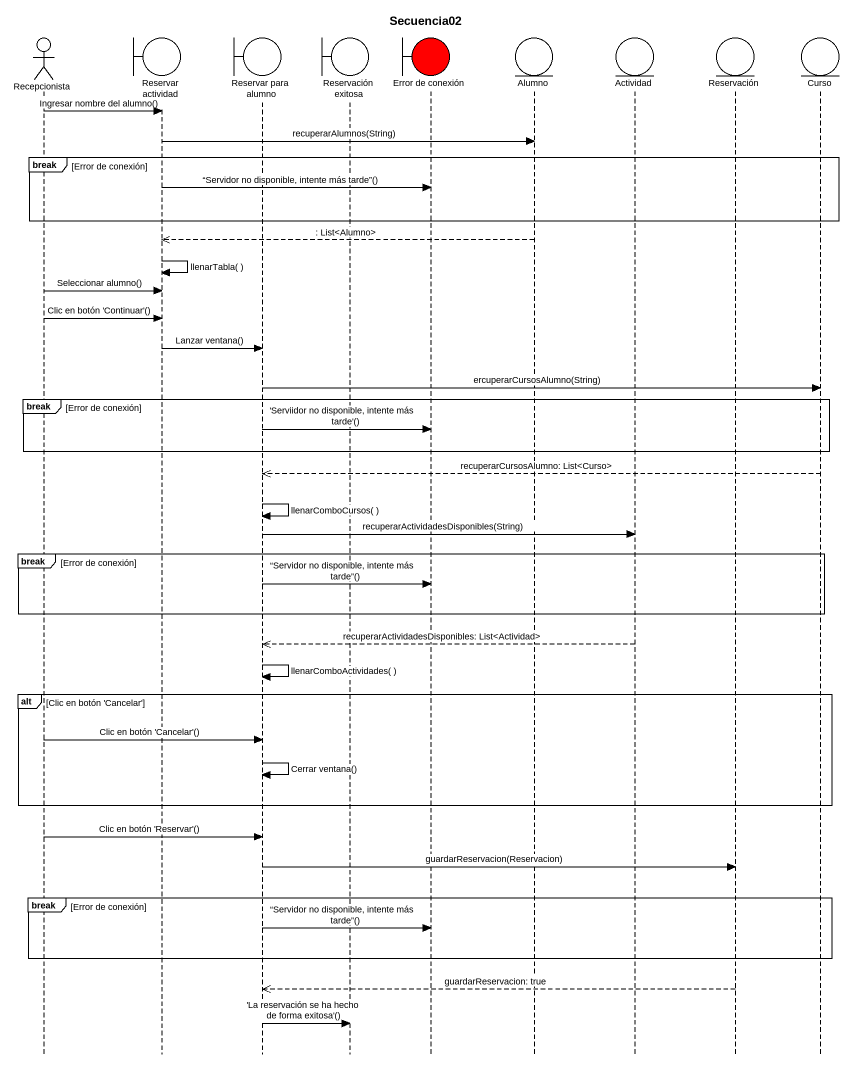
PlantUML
@startuml
title Secuencia02
hide footbox
actor Recepcionista
boundary "Reservar actividad" as Reservar_actividad
boundary "Reservar para alumno" as Reservar_para_alumno
boundary "Reservación exitosa" as Reservación_exitosa
boundary "Error de conexión" as Error_de_conexión #FF0000
entity Alumno
entity Actividad
entity Reservación
entity Curso

Recepcionista -> Reservar_actividad : Ingresar nombre del alumno()
Reservar_actividad -> Alumno : recuperarAlumnos(String)
break Error de conexión
  Reservar_actividad -> Error_de_conexión : “Servidor no disponible, intente más tarde”()
end
Alumno -->> Reservar_actividad : : List<Alumno>
Reservar_actividad -> Reservar_actividad : llenarTabla( )
Recepcionista -> Reservar_actividad : Seleccionar alumno()
Recepcionista -> Reservar_actividad : Clic en botón 'Continuar'()
Reservar_actividad -> Reservar_para_alumno : Lanzar ventana()
Reservar_para_alumno -> Curso : ercuperarCursosAlumno(String)
break Error de conexión
  Reservar_para_alumno -> Error_de_conexión : 'Serviidor no disponible, intente más tarde'()
end
Curso -->> Reservar_para_alumno : recuperarCursosAlumno: List<Curso>
Reservar_para_alumno -> Reservar_para_alumno : llenarComboCursos( )
Reservar_para_alumno -> Actividad : recuperarActividadesDisponibles(String)
break Error de conexión
  Reservar_para_alumno -> Error_de_conexión : “Servidor no disponible, intente más tarde”()
end
Actividad -->> Reservar_para_alumno : recuperarActividadesDisponibles: List<Actividad>
Reservar_para_alumno -> Reservar_para_alumno : llenarComboActividades( )
alt Clic en botón 'Cancelar'
  Recepcionista -> Reservar_para_alumno : Clic en botón 'Cancelar'()
  Reservar_para_alumno -> Reservar_para_alumno : Cerrar ventana()
end
Recepcionista -> Reservar_para_alumno : Clic en botón 'Reservar'()
Reservar_para_alumno -> Reservación : guardarReservacion(Reservacion)
break Error de conexión
  Reservar_para_alumno -> Error_de_conexión : “Servidor no disponible, intente más tarde”()
end
Reservación -->> Reservar_para_alumno : guardarReservacion: true
Reservar_para_alumno -> Reservación_exitosa : 'La reservación se ha hecho de forma exitosa'()
@enduml
